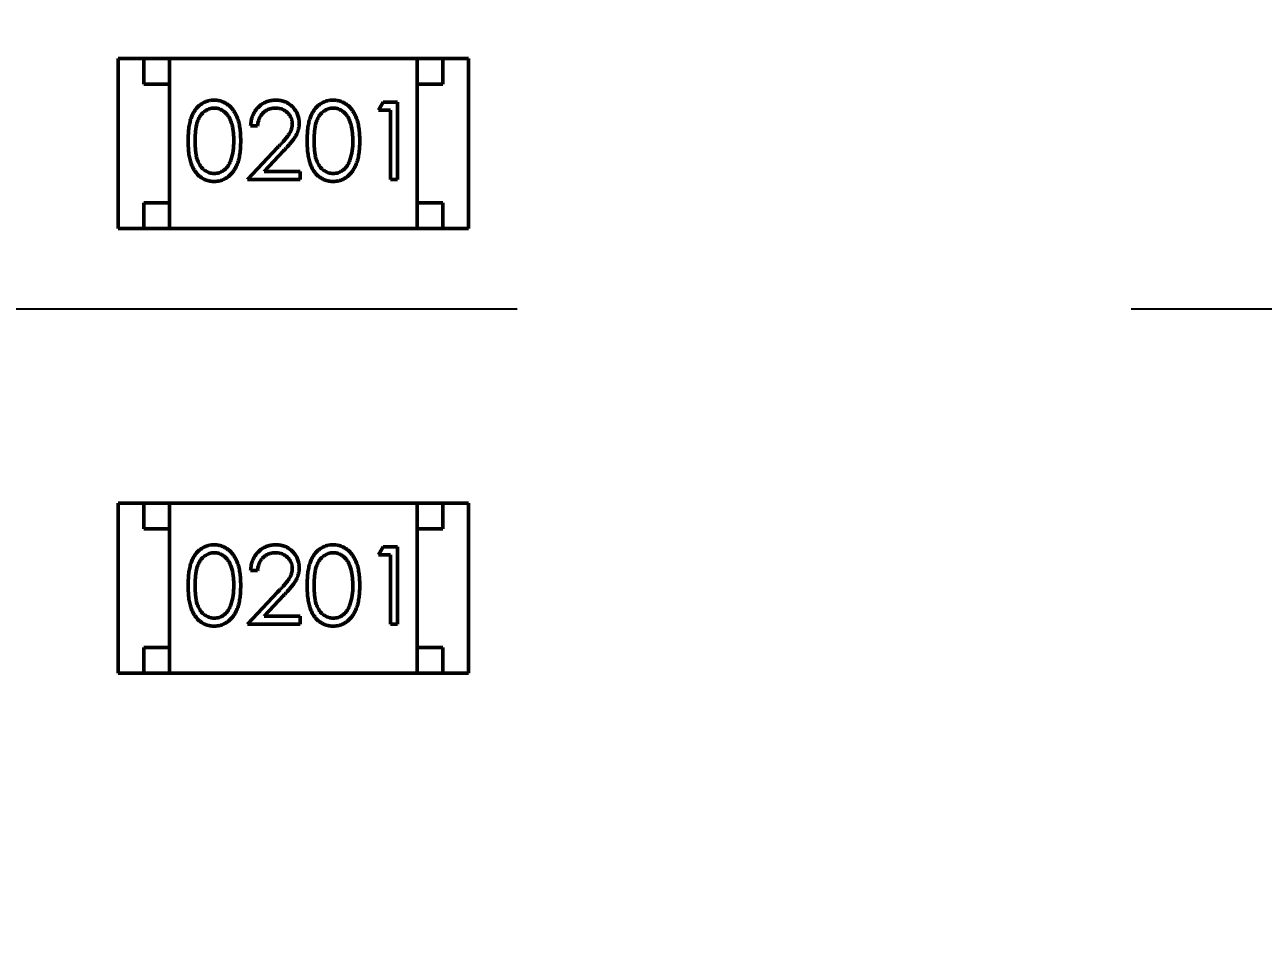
# Model space of a CAD drawing. Header units: millimetres. Extents: x 71 to 428, y 120 to 295.
# Drawn here: x 360.829 to 363.231, y 203.295 to 205.048 of the extents above; entities that cross this region are included whole.
import ezdxf

# ---------------------------------------------------------------- set-up
doc = ezdxf.new("R2010")
doc.units = ezdxf.units.MM
doc.header["$LTSCALE"] = 0.75
doc.linetypes.add('CENTER', pattern=[50.8, 31.75, -6.35, 6.35, -6.35])
doc.layers.add('Dim', color=3, linetype='Continuous', lineweight=25)
doc.layers.add('Visible', color=7, linetype='Continuous', lineweight=50)
doc.styles.get("Standard").update_dxf_attribs({"font": 'arial.ttf'})
doc.dimstyles.new('Dim-ISO-25', dxfattribs={"dimtxt": 3.5, "dimasz": 3.5, "dimexe": 2.1, "dimexo": 2.1, "dimgap": 1.4, "dimtad": 1, "dimzin": 12, "dimdsep": 46, "dimtxsty": 'Standard', "dimcen": 0, "dimazin": 3, "dimtp": 0.1, "dimtm": 0.1, "dimtfac": 0.714286, "dimtmove": 0, "dimatfit": 3, "dimfxl": 1, "dimtzin": 12, "dimarcsym": 0})

# ---------------------------------------------------------------- blocks, each defined once
blk = doc.blocks.new('*D122')
at = {"color": 0, "linetype": 'ByBlock', "lineweight": -2}
for p, q in [((391.3964, 202.3983), (391.3964, 119.8711)), ((354.8964, 148.7044), (354.8964, 119.8711)), ((391.3964, 121.9711), (354.8964, 121.9711))]:
    blk.add_line(p, q, dxfattribs=at)
at = {"color": 0, "linetype": 'ByBlock'}
for points in [[(354.8964, 121.9711), (358.3964, 122.5544), (358.3964, 121.3878)], [(391.3964, 121.9711), (387.8964, 122.5544), (387.8964, 121.3878)]]:
    blk.add_solid(points, dxfattribs=at)
at = {"layer": 'Defpoints', "color": 0, "linetype": 'ByBlock'}
for p in [(391.3964, 204.4983), (354.8964, 150.8044)]:
    blk.add_point(p, dxfattribs=at)
at = {"color": 0, "linetype": 'ByBlock', "lineweight": -2, "insert": (373.1464, 125.1593), "char_height": 3.5, "attachment_point": 5}
blk.add_mtext('\\A0;36.5', dxfattribs=at)

msp = doc.modelspace()

# ---------------------------------------------------------------- linework, layer by layer
at = {"color": 6, "linetype": 'CENTER', "ltscale": 0.25}
msp.add_line((428.4595, 204.496), (294.1476, 204.496), dxfattribs=at)
at = {"layer": 'Visible'}
for p, q in [((361.0103, 204.6527), (361.0103, 204.9827)), ((361.0103, 204.9827), (361.0603, 204.9827)), ((361.1103, 204.9827), (361.0603, 204.9827)), ((361.0603, 204.9827), (361.0603, 204.9327)), ((361.5903, 204.9827), (361.1103, 204.9827)), ((361.1103, 204.9827), (361.1103, 204.6527)), ((361.6403, 204.9827), (361.5903, 204.9827)), ((361.5903, 204.9827), (361.5903, 204.6527)), ((361.6903, 204.9827), (361.6403, 204.9827)), ((361.6403, 204.9327), (361.6403, 204.9827)), ((361.6903, 204.6527), (361.6903, 204.9827)), ((361.0603, 204.9327), (361.1103, 204.9327)), ((361.1103, 204.7027), (361.1103, 204.9327)), ((361.5903, 204.9327), (361.6403, 204.9327)), ((361.5903, 204.7027), (361.5903, 204.9327)), ((361.5156, 204.8826), (361.5244, 204.8979)), ((361.5244, 204.8979), (361.5521, 204.8979)), ((361.5521, 204.8979), (361.5521, 204.7479)), ((361.5387, 204.8826), (361.5156, 204.8826)), ((361.5387, 204.7479), (361.5387, 204.8826)), ((361.281, 204.8518), (361.2675, 204.8518)), ((361.2617, 204.7479), (361.3199, 204.81)), ((361.3314, 204.8034), (361.2939, 204.7633)), ((361.3637, 204.7479), (361.2617, 204.7479)), ((361.2939, 204.7633), (361.3637, 204.7633)), ((361.3637, 204.7633), (361.3637, 204.7479)), ((361.5521, 204.7479), (361.5387, 204.7479)), ((361.0603, 204.7027), (361.0603, 204.6527)), ((361.1103, 204.7027), (361.0603, 204.7027)), ((361.6403, 204.7027), (361.5903, 204.7027)), ((361.6403, 204.6527), (361.6403, 204.7027)), ((361.0103, 204.6527), (361.0603, 204.6527)), ((361.0603, 204.6527), (361.1103, 204.6527)), ((361.5903, 204.6527), (361.1103, 204.6527)), ((361.5903, 204.6527), (361.6403, 204.6527)), ((361.6903, 204.6527), (361.6403, 204.6527)), ((361.0103, 203.79), (361.0103, 204.12)), ((361.0103, 204.12), (361.0603, 204.12)), ((361.1103, 204.12), (361.0603, 204.12)), ((361.0603, 204.12), (361.0603, 204.07)), ((361.5903, 204.12), (361.1103, 204.12)), ((361.1103, 204.12), (361.1103, 203.79)), ((361.6403, 204.12), (361.5903, 204.12)), ((361.5903, 204.12), (361.5903, 203.79)), ((361.6903, 204.12), (361.6403, 204.12)), ((361.6403, 204.07), (361.6403, 204.12)), ((361.6903, 203.79), (361.6903, 204.12)), ((361.0603, 204.07), (361.1103, 204.07)), ((361.1103, 203.84), (361.1103, 204.07)), ((361.5903, 204.07), (361.6403, 204.07)), ((361.5903, 203.84), (361.5903, 204.07)), ((361.5156, 204.0199), (361.5244, 204.0353)), ((361.5244, 204.0353), (361.5521, 204.0353)), ((361.5521, 204.0353), (361.5521, 203.8853)), ((361.5387, 204.0199), (361.5156, 204.0199)), ((361.5387, 203.8853), (361.5387, 204.0199)), ((361.281, 203.9891), (361.2675, 203.9891)), ((361.2617, 203.8853), (361.3199, 203.9474)), ((361.3314, 203.9407), (361.2939, 203.9007)), ((361.3637, 203.8853), (361.2617, 203.8853)), ((361.2939, 203.9007), (361.3637, 203.9007)), ((361.3637, 203.9007), (361.3637, 203.8853)), ((361.5521, 203.8853), (361.5387, 203.8853)), ((361.0603, 203.84), (361.0603, 203.79)), ((361.1103, 203.84), (361.0603, 203.84)), ((361.6403, 203.84), (361.5903, 203.84)), ((361.6403, 203.79), (361.6403, 203.84)), ((361.0103, 203.79), (361.0603, 203.79)), ((361.0603, 203.79), (361.1103, 203.79)), ((361.5903, 203.79), (361.1103, 203.79)), ((361.5903, 203.79), (361.6403, 203.79)), ((361.6903, 203.79), (361.6403, 203.79))]:
    msp.add_line(p, q, dxfattribs=at)
at = {"layer": 'Visible', "extrusion": (0, 0, -1)}
msp.add_circle((-354.8964, 204.496), 47.93, dxfattribs=at)
at = {"layer": 'Visible'}
for centre in [(361.1235, 204.8203), (361.3543, 204.8203), (361.1235, 203.9576), (361.3543, 203.9576)]:
    msp.add_arc(centre, 0.1113, 341.6443, 1.3671, dxfattribs=at)
for points, knots in [([(361.1463, 204.8229), (361.1464, 204.8253), (361.1464, 204.83), (361.1467, 204.8368), (361.1472, 204.8431), (361.1479, 204.8491), (361.1487, 204.8547), (361.1499, 204.8598), (361.1511, 204.8645), (361.1526, 204.8688), (361.1543, 204.8727), (361.1561, 204.8764), (361.1581, 204.8799), (361.1603, 204.8831), (361.1626, 204.8861), (361.1651, 204.8888), (361.1677, 204.8912), (361.1706, 204.8934), (361.1735, 204.8954), (361.1765, 204.8971), (361.1797, 204.8986), (361.1829, 204.8997), (361.1862, 204.9007), (361.1895, 204.9013), (361.193, 204.9017), (361.1953, 204.9018), (361.1965, 204.9018)], [0, 0, 0, 0, 0.068595, 0.133246, 0.194313, 0.251279, 0.304513, 0.354235, 0.400481, 0.443411, 0.484015, 0.523252, 0.561042, 0.5979, 0.633518, 0.668314, 0.702496, 0.736685, 0.770293, 0.803437, 0.835913, 0.86846, 0.900847, 0.933467, 0.966258, 1, 1, 1, 1]), ([(361.1965, 204.9018), (361.1977, 204.9018), (361.2001, 204.9017), (361.2036, 204.9013), (361.207, 204.9007), (361.2103, 204.8997), (361.2136, 204.8986), (361.2168, 204.8971), (361.2199, 204.8954), (361.2228, 204.8934), (361.2257, 204.8912), (361.2284, 204.8887), (361.231, 204.8859), (361.2334, 204.8829), (361.2356, 204.8795), (361.2378, 204.876), (361.2397, 204.8721), (361.2415, 204.8681), (361.2431, 204.8636), (361.2445, 204.8589), (361.2457, 204.8538), (361.2466, 204.8483), (361.2474, 204.8425), (361.2479, 204.8362), (361.2482, 204.8297), (361.2482, 204.8252), (361.2483, 204.8229)], [0, 0, 0, 0, 0.033788, 0.067194, 0.099862, 0.132567, 0.165151, 0.197913, 0.231319, 0.265083, 0.299255, 0.334399, 0.369943, 0.406284, 0.444064, 0.482998, 0.523354, 0.565537, 0.609613, 0.656391, 0.705885, 0.758325, 0.813832, 0.872795, 0.934722, 1, 1, 1, 1]), ([(361.2675, 204.8518), (361.2676, 204.8536), (361.2678, 204.8571), (361.2686, 204.8622), (361.2697, 204.8671), (361.2714, 204.8717), (361.2734, 204.8761), (361.2758, 204.8803), (361.2787, 204.8842), (361.282, 204.8878), (361.2855, 204.8911), (361.2893, 204.8939), (361.2934, 204.8964), (361.2976, 204.8984), (361.302, 204.8999), (361.3066, 204.901), (361.3115, 204.9017), (361.3147, 204.9018), (361.3164, 204.9018)], [0, 0, 0, 0, 0.068791, 0.135103, 0.198979, 0.261904, 0.323495, 0.385195, 0.446969, 0.509765, 0.572251, 0.633405, 0.693251, 0.752583, 0.812579, 0.873275, 0.93555, 1, 1, 1, 1]), ([(361.3164, 204.9018), (361.3181, 204.9018), (361.3213, 204.9017), (361.326, 204.901), (361.3305, 204.9), (361.3348, 204.8986), (361.3387, 204.8967), (361.3425, 204.8944), (361.346, 204.8917), (361.3492, 204.8886), (361.3522, 204.8852), (361.3547, 204.8816), (361.3569, 204.8779), (361.3587, 204.8741), (361.36, 204.8701), (361.361, 204.8659), (361.3616, 204.8616), (361.3617, 204.8587), (361.3617, 204.8572)], [0, 0, 0, 0, 0.069475, 0.136517, 0.200789, 0.26383, 0.325735, 0.387291, 0.449509, 0.512968, 0.576275, 0.63758, 0.697903, 0.757172, 0.816599, 0.876653, 0.93729, 1, 1, 1, 1]), ([(361.3771, 204.8229), (361.3771, 204.8253), (361.3772, 204.83), (361.3775, 204.8368), (361.378, 204.8431), (361.3787, 204.8491), (361.3795, 204.8547), (361.3806, 204.8598), (361.3819, 204.8645), (361.3834, 204.8688), (361.3851, 204.8727), (361.3869, 204.8764), (361.3889, 204.8799), (361.3911, 204.8831), (361.3934, 204.8861), (361.3958, 204.8888), (361.3985, 204.8912), (361.4013, 204.8934), (361.4043, 204.8954), (361.4073, 204.8971), (361.4104, 204.8986), (361.4136, 204.8997), (361.4169, 204.9007), (361.4203, 204.9013), (361.4238, 204.9017), (361.4261, 204.9018), (361.4273, 204.9018)], [0, 0, 0, 0, 0.068595, 0.133246, 0.194313, 0.251279, 0.304513, 0.354235, 0.400481, 0.443411, 0.484015, 0.523252, 0.561042, 0.5979, 0.633518, 0.668314, 0.702496, 0.736685, 0.770293, 0.803437, 0.835913, 0.86846, 0.900847, 0.933467, 0.966258, 1, 1, 1, 1]), ([(361.4273, 204.9018), (361.4285, 204.9018), (361.4308, 204.9017), (361.4343, 204.9013), (361.4378, 204.9007), (361.4411, 204.8997), (361.4444, 204.8986), (361.4475, 204.8971), (361.4506, 204.8954), (361.4536, 204.8934), (361.4565, 204.8912), (361.4592, 204.8887), (361.4618, 204.8859), (361.4642, 204.8829), (361.4664, 204.8795), (361.4685, 204.876), (361.4704, 204.8721), (361.4723, 204.8681), (361.4739, 204.8636), (361.4753, 204.8589), (361.4764, 204.8538), (361.4774, 204.8483), (361.4781, 204.8425), (361.4787, 204.8362), (361.479, 204.8297), (361.479, 204.8252), (361.479, 204.8229)], [0, 0, 0, 0, 0.033788, 0.067194, 0.099862, 0.132567, 0.165151, 0.197913, 0.231319, 0.265083, 0.299255, 0.334399, 0.369943, 0.406284, 0.444064, 0.482998, 0.523354, 0.565537, 0.609613, 0.656391, 0.705885, 0.758325, 0.813832, 0.872795, 0.934722, 1, 1, 1, 1]), ([(361.1969, 204.8864), (361.1953, 204.8863), (361.192, 204.8861), (361.1871, 204.8849), (361.1824, 204.8828), (361.1786, 204.8804), (361.1758, 204.8782), (361.1737, 204.8762), (361.1718, 204.8741), (361.1701, 204.8718), (361.1685, 204.8693), (361.167, 204.8666), (361.1656, 204.8637), (361.1644, 204.8605), (361.1633, 204.8571), (361.1624, 204.8534), (361.1615, 204.8492), (361.161, 204.8447), (361.1604, 204.8398), (361.1601, 204.8345), (361.1598, 204.8289), (361.1598, 204.825), (361.1598, 204.8229)], [0, 0, 0, 0, 0.060387, 0.120883, 0.182755, 0.247811, 0.281299, 0.315088, 0.349702, 0.384857, 0.420966, 0.458511, 0.497175, 0.537602, 0.580503, 0.627468, 0.678388, 0.733983, 0.793747, 0.857714, 0.926698, 1, 1, 1, 1]), ([(361.2348, 204.8229), (361.2348, 204.8247), (361.2347, 204.8283), (361.2346, 204.8334), (361.2341, 204.8383), (361.2336, 204.843), (361.2329, 204.8474), (361.2321, 204.8516), (361.231, 204.8555), (361.2298, 204.8592), (361.2285, 204.8626), (361.227, 204.8658), (361.2255, 204.8687), (361.2238, 204.8714), (361.222, 204.8739), (361.22, 204.8761), (361.218, 204.8781), (361.2151, 204.8804), (361.2114, 204.8828), (361.2067, 204.8849), (361.2019, 204.8861), (361.1986, 204.8863), (361.1969, 204.8864)], [0, 0, 0, 0, 0.065681, 0.128486, 0.188175, 0.245106, 0.299448, 0.350823, 0.399942, 0.446672, 0.491255, 0.533376, 0.573853, 0.612526, 0.649597, 0.685532, 0.720106, 0.753838, 0.818925, 0.880493, 0.940311, 1, 1, 1, 1]), ([(361.3157, 204.8864), (361.3146, 204.8864), (361.3123, 204.8863), (361.3089, 204.8859), (361.3056, 204.8852), (361.3026, 204.8842), (361.2996, 204.8829), (361.2968, 204.8813), (361.2942, 204.8795), (361.2918, 204.8773), (361.2895, 204.875), (361.2875, 204.8723), (361.2858, 204.8695), (361.2843, 204.8664), (361.283, 204.8631), (361.2821, 204.8595), (361.2813, 204.8557), (361.2811, 204.8531), (361.281, 204.8518)], [0, 0, 0, 0, 0.064439, 0.126547, 0.186887, 0.245878, 0.304041, 0.362191, 0.420976, 0.48066, 0.5406, 0.600689, 0.661936, 0.724443, 0.789038, 0.856314, 0.926352, 1, 1, 1, 1]), ([(361.3483, 204.856), (361.3482, 204.857), (361.3482, 204.859), (361.3477, 204.862), (361.347, 204.8649), (361.346, 204.8676), (361.3446, 204.8702), (361.343, 204.8728), (361.3411, 204.8752), (361.3389, 204.8775), (361.3365, 204.8795), (361.3339, 204.8814), (361.3312, 204.8829), (361.3284, 204.8842), (361.3254, 204.8852), (361.3223, 204.8859), (361.3191, 204.8863), (361.3169, 204.8864), (361.3157, 204.8864)], [0, 0, 0, 0, 0.061965, 0.122122, 0.180988, 0.239933, 0.299906, 0.359989, 0.421776, 0.486576, 0.551535, 0.615018, 0.677259, 0.73973, 0.80305, 0.866495, 0.931973, 1, 1, 1, 1]), ([(361.4277, 204.8864), (361.4261, 204.8863), (361.4227, 204.8861), (361.4178, 204.8849), (361.4131, 204.8828), (361.4094, 204.8804), (361.4065, 204.8782), (361.4045, 204.8762), (361.4026, 204.8741), (361.4009, 204.8718), (361.3992, 204.8693), (361.3977, 204.8666), (361.3964, 204.8637), (361.3951, 204.8605), (361.394, 204.8571), (361.3931, 204.8534), (361.3923, 204.8492), (361.3917, 204.8447), (361.3912, 204.8398), (361.3909, 204.8345), (361.3906, 204.8289), (361.3906, 204.825), (361.3906, 204.8229)], [0, 0, 0, 0, 0.060387, 0.120883, 0.182755, 0.247811, 0.281299, 0.315088, 0.349702, 0.384857, 0.420966, 0.458511, 0.497175, 0.537602, 0.580503, 0.627468, 0.678388, 0.733983, 0.793747, 0.857714, 0.926698, 1, 1, 1, 1]), ([(361.4656, 204.8229), (361.4656, 204.8247), (361.4655, 204.8283), (361.4653, 204.8334), (361.4649, 204.8383), (361.4644, 204.843), (361.4636, 204.8474), (361.4628, 204.8516), (361.4617, 204.8555), (361.4606, 204.8592), (361.4593, 204.8626), (361.4578, 204.8658), (361.4563, 204.8687), (361.4546, 204.8714), (361.4528, 204.8739), (361.4508, 204.8761), (361.4488, 204.8781), (361.4459, 204.8804), (361.4422, 204.8828), (361.4375, 204.8849), (361.4326, 204.8861), (361.4294, 204.8863), (361.4277, 204.8864)], [0, 0, 0, 0, 0.065681, 0.128486, 0.188175, 0.245106, 0.299448, 0.350823, 0.399942, 0.446672, 0.491255, 0.533376, 0.573853, 0.612526, 0.649597, 0.685532, 0.720106, 0.753838, 0.818925, 0.880493, 0.940311, 1, 1, 1, 1]), ([(361.3199, 204.81), (361.3213, 204.8115), (361.324, 204.8143), (361.3279, 204.8185), (361.3313, 204.8223), (361.3344, 204.8259), (361.3371, 204.8292), (361.3394, 204.8321), (361.3413, 204.8348), (361.3434, 204.8379), (361.3453, 204.8417), (361.347, 204.8463), (361.3481, 204.8511), (361.3482, 204.8544), (361.3483, 204.856)], [0, 0, 0, 0, 0.110803, 0.212829, 0.306101, 0.390647, 0.466924, 0.534481, 0.593587, 0.644557, 0.7362, 0.825024, 0.911986, 1, 1, 1, 1]), ([(361.3617, 204.8572), (361.3617, 204.8551), (361.3615, 204.851), (361.3603, 204.8449), (361.3584, 204.839), (361.356, 204.8342), (361.3537, 204.8304), (361.3516, 204.8273), (361.3491, 204.8239), (361.3463, 204.8203), (361.3431, 204.8164), (361.3395, 204.8122), (361.3356, 204.8079), (361.3328, 204.8049), (361.3314, 204.8034)], [0, 0, 0, 0, 0.098702, 0.195672, 0.292422, 0.391343, 0.444462, 0.504229, 0.570352, 0.642546, 0.722288, 0.807921, 0.90047, 1, 1, 1, 1]), ([(361.1965, 204.7441), (361.1953, 204.7441), (361.193, 204.7442), (361.1895, 204.7446), (361.1862, 204.7452), (361.1829, 204.7461), (361.1797, 204.7473), (361.1766, 204.7487), (361.1736, 204.7504), (361.1707, 204.7523), (361.1679, 204.7545), (361.1652, 204.757), (361.1628, 204.7597), (361.1605, 204.7627), (361.1583, 204.7659), (361.1563, 204.7693), (361.1544, 204.7731), (361.1527, 204.7771), (361.1512, 204.7814), (361.1499, 204.7861), (361.1488, 204.7913), (361.1479, 204.7968), (361.1472, 204.8027), (361.1467, 204.8091), (361.1464, 204.8159), (361.1464, 204.8205), (361.1463, 204.8229)], [0, 0, 0, 0, 0.033787, 0.066622, 0.099285, 0.131361, 0.163585, 0.196104, 0.228902, 0.262158, 0.295991, 0.330218, 0.36506, 0.400951, 0.43762, 0.475708, 0.515381, 0.556414, 0.599765, 0.646424, 0.696431, 0.749782, 0.806573, 0.867436, 0.931887, 1, 1, 1, 1]), ([(361.1598, 204.8229), (361.1598, 204.8209), (361.1598, 204.8171), (361.1601, 204.8114), (361.1604, 204.8061), (361.1609, 204.8012), (361.1616, 204.7967), (361.1623, 204.7926), (361.1633, 204.7888), (361.1643, 204.7854), (361.1656, 204.7823), (361.1669, 204.7794), (361.1684, 204.7767), (361.17, 204.7742), (361.1718, 204.7719), (361.1737, 204.7697), (361.1758, 204.7678), (361.1786, 204.7655), (361.1824, 204.7631), (361.1871, 204.761), (361.192, 204.7597), (361.1953, 204.7596), (361.1969, 204.7595)], [0, 0, 0, 0, 0.072951, 0.141584, 0.205926, 0.265301, 0.320597, 0.371817, 0.41879, 0.461699, 0.502134, 0.540804, 0.578181, 0.614297, 0.649678, 0.684299, 0.718359, 0.752081, 0.817652, 0.879722, 0.939966, 1, 1, 1, 1]), ([(361.2483, 204.8229), (361.2482, 204.8206), (361.2482, 204.8161), (361.2479, 204.8096), (361.2474, 204.8034), (361.2467, 204.7976), (361.2457, 204.7921), (361.2445, 204.7871), (361.2432, 204.7823), (361.2416, 204.7779), (361.2398, 204.7739), (361.2379, 204.7701), (361.2358, 204.7665), (361.2335, 204.7632), (361.2311, 204.7601), (361.2285, 204.7574), (361.2258, 204.7548), (361.2229, 204.7526), (361.2199, 204.7506), (361.2168, 204.7488), (361.2136, 204.7474), (361.2104, 204.7462), (361.207, 204.7453), (361.2036, 204.7446), (361.2001, 204.7442), (361.1977, 204.7441), (361.1965, 204.7441)], [0, 0, 0, 0, 0.065063, 0.126773, 0.185516, 0.240765, 0.29298, 0.34225, 0.388919, 0.432776, 0.474628, 0.514775, 0.553606, 0.591426, 0.628028, 0.663804, 0.698984, 0.733591, 0.767628, 0.801208, 0.834264, 0.866981, 0.89972, 0.932702, 0.966176, 1, 1, 1, 1]), ([(361.4273, 204.7441), (361.4261, 204.7441), (361.4238, 204.7442), (361.4203, 204.7446), (361.4169, 204.7452), (361.4137, 204.7461), (361.4105, 204.7473), (361.4074, 204.7487), (361.4044, 204.7504), (361.4014, 204.7523), (361.3987, 204.7545), (361.396, 204.757), (361.3935, 204.7597), (361.3912, 204.7627), (361.389, 204.7659), (361.387, 204.7693), (361.3852, 204.7731), (361.3835, 204.7771), (361.382, 204.7814), (361.3806, 204.7861), (361.3796, 204.7913), (361.3787, 204.7968), (361.378, 204.8027), (361.3775, 204.8091), (361.3772, 204.8159), (361.3771, 204.8205), (361.3771, 204.8229)], [0, 0, 0, 0, 0.033787, 0.066622, 0.099285, 0.131361, 0.163585, 0.196104, 0.228902, 0.262158, 0.295991, 0.330218, 0.36506, 0.400951, 0.43762, 0.475708, 0.515381, 0.556414, 0.599765, 0.646424, 0.696431, 0.749782, 0.806573, 0.867436, 0.931887, 1, 1, 1, 1]), ([(361.3906, 204.8229), (361.3906, 204.8209), (361.3906, 204.8171), (361.3909, 204.8114), (361.3912, 204.8061), (361.3917, 204.8012), (361.3923, 204.7967), (361.3931, 204.7926), (361.394, 204.7888), (361.3951, 204.7854), (361.3964, 204.7823), (361.3977, 204.7794), (361.3992, 204.7767), (361.4008, 204.7742), (361.4026, 204.7719), (361.4045, 204.7697), (361.4065, 204.7678), (361.4094, 204.7655), (361.4131, 204.7631), (361.4179, 204.761), (361.4228, 204.7597), (361.4261, 204.7596), (361.4277, 204.7595)], [0, 0, 0, 0, 0.072951, 0.141584, 0.205926, 0.265301, 0.320597, 0.371817, 0.41879, 0.461699, 0.502134, 0.540804, 0.578181, 0.614297, 0.649678, 0.684299, 0.718359, 0.752081, 0.817652, 0.879722, 0.939966, 1, 1, 1, 1]), ([(361.479, 204.8229), (361.479, 204.8206), (361.479, 204.8161), (361.4787, 204.8096), (361.4781, 204.8034), (361.4774, 204.7976), (361.4765, 204.7921), (361.4753, 204.7871), (361.474, 204.7823), (361.4723, 204.7779), (361.4706, 204.7739), (361.4686, 204.7701), (361.4666, 204.7665), (361.4643, 204.7632), (361.4619, 204.7601), (361.4593, 204.7574), (361.4566, 204.7548), (361.4537, 204.7526), (361.4507, 204.7506), (361.4476, 204.7488), (361.4444, 204.7474), (361.4411, 204.7462), (361.4378, 204.7453), (361.4343, 204.7446), (361.4308, 204.7442), (361.4285, 204.7441), (361.4273, 204.7441)], [0, 0, 0, 0, 0.065063, 0.126773, 0.185516, 0.240765, 0.29298, 0.34225, 0.388919, 0.432776, 0.474628, 0.514775, 0.553606, 0.591426, 0.628028, 0.663804, 0.698984, 0.733591, 0.767628, 0.801208, 0.834264, 0.866981, 0.89972, 0.932702, 0.966176, 1, 1, 1, 1]), ([(361.1969, 204.7595), (361.1986, 204.7596), (361.2019, 204.7597), (361.2068, 204.761), (361.2115, 204.763), (361.2152, 204.7654), (361.218, 204.7676), (361.22, 204.7695), (361.2218, 204.7717), (361.2236, 204.774), (361.2252, 204.7765), (361.2267, 204.7792), (361.228, 204.7821), (361.2287, 204.7842), (361.2291, 204.7852)], [0, 0, 0, 0, 0.112813, 0.225394, 0.339595, 0.459675, 0.521735, 0.583926, 0.648174, 0.713881, 0.781004, 0.851451, 0.924051, 1, 1, 1, 1]), ([(361.4277, 204.7595), (361.4294, 204.7596), (361.4327, 204.7597), (361.4375, 204.761), (361.4423, 204.763), (361.4459, 204.7654), (361.4487, 204.7676), (361.4508, 204.7695), (361.4526, 204.7717), (361.4544, 204.774), (361.456, 204.7765), (361.4574, 204.7792), (361.4588, 204.7821), (361.4595, 204.7842), (361.4599, 204.7852)], [0, 0, 0, 0, 0.112813, 0.225394, 0.339595, 0.459675, 0.521735, 0.583926, 0.648174, 0.713881, 0.781004, 0.851451, 0.924051, 1, 1, 1, 1]), ([(361.1463, 203.9602), (361.1464, 203.9626), (361.1464, 203.9673), (361.1467, 203.9741), (361.1472, 203.9805), (361.1479, 203.9864), (361.1487, 203.992), (361.1499, 203.9971), (361.1511, 204.0018), (361.1526, 204.0061), (361.1543, 204.0101), (361.1561, 204.0138), (361.1581, 204.0172), (361.1603, 204.0204), (361.1626, 204.0234), (361.1651, 204.0261), (361.1677, 204.0285), (361.1706, 204.0308), (361.1735, 204.0327), (361.1765, 204.0344), (361.1797, 204.0359), (361.1829, 204.0371), (361.1862, 204.038), (361.1895, 204.0387), (361.193, 204.0391), (361.1953, 204.0391), (361.1965, 204.0391)], [0, 0, 0, 0, 0.068595, 0.133246, 0.194313, 0.251279, 0.304513, 0.354235, 0.400481, 0.443411, 0.484015, 0.523252, 0.561042, 0.5979, 0.633518, 0.668314, 0.702496, 0.736685, 0.770293, 0.803437, 0.835913, 0.86846, 0.900847, 0.933467, 0.966258, 1, 1, 1, 1]), ([(361.1969, 204.0237), (361.1953, 204.0237), (361.192, 204.0235), (361.1871, 204.0222), (361.1824, 204.0201), (361.1786, 204.0177), (361.1758, 204.0155), (361.1737, 204.0136), (361.1718, 204.0114), (361.1701, 204.0091), (361.1685, 204.0066), (361.167, 204.0039), (361.1656, 204.001), (361.1644, 203.9979), (361.1633, 203.9945), (361.1624, 203.9907), (361.1615, 203.9866), (361.161, 203.982), (361.1604, 203.9771), (361.1601, 203.9719), (361.1598, 203.9662), (361.1598, 203.9623), (361.1598, 203.9603)], [0, 0, 0, 0, 0.060387, 0.120883, 0.182755, 0.247811, 0.281299, 0.315088, 0.349702, 0.384857, 0.420966, 0.458511, 0.497175, 0.537602, 0.580503, 0.627468, 0.678388, 0.733983, 0.793747, 0.857714, 0.926698, 1, 1, 1, 1]), ([(361.1965, 204.0391), (361.1977, 204.0391), (361.2001, 204.0391), (361.2036, 204.0387), (361.207, 204.038), (361.2103, 204.0371), (361.2136, 204.0359), (361.2168, 204.0344), (361.2199, 204.0327), (361.2228, 204.0307), (361.2257, 204.0285), (361.2284, 204.026), (361.231, 204.0232), (361.2334, 204.0202), (361.2356, 204.0169), (361.2378, 204.0133), (361.2397, 204.0095), (361.2415, 204.0054), (361.2431, 204.001), (361.2445, 203.9962), (361.2457, 203.9911), (361.2466, 203.9856), (361.2474, 203.9798), (361.2479, 203.9736), (361.2482, 203.967), (361.2482, 203.9625), (361.2483, 203.9602)], [0, 0, 0, 0, 0.033788, 0.067194, 0.099862, 0.132567, 0.165151, 0.197913, 0.231319, 0.265083, 0.299255, 0.334399, 0.369943, 0.406284, 0.444064, 0.482998, 0.523354, 0.565537, 0.609613, 0.656391, 0.705885, 0.758325, 0.813832, 0.872795, 0.934722, 1, 1, 1, 1]), ([(361.2348, 203.9603), (361.2348, 203.9621), (361.2347, 203.9656), (361.2346, 203.9708), (361.2341, 203.9757), (361.2336, 203.9803), (361.2329, 203.9847), (361.2321, 203.9889), (361.231, 203.9928), (361.2298, 203.9965), (361.2285, 203.9999), (361.227, 204.0031), (361.2255, 204.006), (361.2238, 204.0088), (361.222, 204.0112), (361.22, 204.0135), (361.218, 204.0155), (361.2151, 204.0178), (361.2114, 204.0201), (361.2067, 204.0222), (361.2019, 204.0235), (361.1986, 204.0237), (361.1969, 204.0237)], [0, 0, 0, 0, 0.065681, 0.128486, 0.188175, 0.245106, 0.299448, 0.350823, 0.399942, 0.446672, 0.491255, 0.533376, 0.573853, 0.612526, 0.649597, 0.685532, 0.720106, 0.753838, 0.818925, 0.880493, 0.940311, 1, 1, 1, 1]), ([(361.2675, 203.9891), (361.2676, 203.9909), (361.2678, 203.9944), (361.2686, 203.9995), (361.2697, 204.0044), (361.2714, 204.009), (361.2734, 204.0134), (361.2758, 204.0176), (361.2787, 204.0215), (361.282, 204.0251), (361.2855, 204.0284), (361.2893, 204.0313), (361.2934, 204.0337), (361.2976, 204.0357), (361.302, 204.0372), (361.3066, 204.0383), (361.3115, 204.039), (361.3147, 204.0391), (361.3164, 204.0391)], [0, 0, 0, 0, 0.068791, 0.135103, 0.198979, 0.261904, 0.323495, 0.385195, 0.446969, 0.509765, 0.572251, 0.633405, 0.693251, 0.752583, 0.812579, 0.873275, 0.93555, 1, 1, 1, 1]), ([(361.3157, 204.0237), (361.3146, 204.0237), (361.3123, 204.0236), (361.3089, 204.0232), (361.3056, 204.0225), (361.3026, 204.0215), (361.2996, 204.0202), (361.2968, 204.0187), (361.2942, 204.0168), (361.2918, 204.0147), (361.2895, 204.0123), (361.2875, 204.0097), (361.2858, 204.0068), (361.2843, 204.0037), (361.283, 204.0004), (361.2821, 203.9968), (361.2813, 203.9931), (361.2811, 203.9905), (361.281, 203.9891)], [0, 0, 0, 0, 0.064439, 0.126547, 0.186887, 0.245878, 0.304041, 0.362191, 0.420976, 0.48066, 0.5406, 0.600689, 0.661936, 0.724443, 0.789038, 0.856314, 0.926352, 1, 1, 1, 1]), ([(361.3483, 203.9933), (361.3482, 203.9944), (361.3482, 203.9964), (361.3477, 203.9993), (361.347, 204.0022), (361.346, 204.0049), (361.3446, 204.0076), (361.343, 204.0101), (361.3411, 204.0125), (361.3389, 204.0148), (361.3365, 204.0169), (361.3339, 204.0187), (361.3312, 204.0203), (361.3284, 204.0215), (361.3254, 204.0225), (361.3223, 204.0232), (361.3191, 204.0236), (361.3169, 204.0237), (361.3157, 204.0237)], [0, 0, 0, 0, 0.061965, 0.122122, 0.180988, 0.239933, 0.299906, 0.359989, 0.421776, 0.486576, 0.551535, 0.615018, 0.677259, 0.73973, 0.80305, 0.866495, 0.931973, 1, 1, 1, 1]), ([(361.3164, 204.0391), (361.3181, 204.0391), (361.3213, 204.039), (361.326, 204.0384), (361.3305, 204.0373), (361.3348, 204.0359), (361.3387, 204.034), (361.3425, 204.0317), (361.346, 204.029), (361.3492, 204.0259), (361.3522, 204.0225), (361.3547, 204.019), (361.3569, 204.0153), (361.3587, 204.0114), (361.36, 204.0074), (361.361, 204.0032), (361.3616, 203.9989), (361.3617, 203.996), (361.3617, 203.9945)], [0, 0, 0, 0, 0.069475, 0.136517, 0.200789, 0.26383, 0.325735, 0.387291, 0.449509, 0.512968, 0.576275, 0.63758, 0.697903, 0.757172, 0.816599, 0.876653, 0.93729, 1, 1, 1, 1]), ([(361.3771, 203.9602), (361.3771, 203.9626), (361.3772, 203.9673), (361.3775, 203.9741), (361.378, 203.9805), (361.3787, 203.9864), (361.3795, 203.992), (361.3806, 203.9971), (361.3819, 204.0018), (361.3834, 204.0061), (361.3851, 204.0101), (361.3869, 204.0138), (361.3889, 204.0172), (361.3911, 204.0204), (361.3934, 204.0234), (361.3958, 204.0261), (361.3985, 204.0285), (361.4013, 204.0308), (361.4043, 204.0327), (361.4073, 204.0344), (361.4104, 204.0359), (361.4136, 204.0371), (361.4169, 204.038), (361.4203, 204.0387), (361.4238, 204.0391), (361.4261, 204.0391), (361.4273, 204.0391)], [0, 0, 0, 0, 0.068595, 0.133246, 0.194313, 0.251279, 0.304513, 0.354235, 0.400481, 0.443411, 0.484015, 0.523252, 0.561042, 0.5979, 0.633518, 0.668314, 0.702496, 0.736685, 0.770293, 0.803437, 0.835913, 0.86846, 0.900847, 0.933467, 0.966258, 1, 1, 1, 1]), ([(361.4277, 204.0237), (361.4261, 204.0237), (361.4227, 204.0235), (361.4178, 204.0222), (361.4131, 204.0201), (361.4094, 204.0177), (361.4065, 204.0155), (361.4045, 204.0136), (361.4026, 204.0114), (361.4009, 204.0091), (361.3992, 204.0066), (361.3977, 204.0039), (361.3964, 204.001), (361.3951, 203.9979), (361.394, 203.9945), (361.3931, 203.9907), (361.3923, 203.9866), (361.3917, 203.982), (361.3912, 203.9771), (361.3909, 203.9719), (361.3906, 203.9662), (361.3906, 203.9623), (361.3906, 203.9603)], [0, 0, 0, 0, 0.060387, 0.120883, 0.182755, 0.247811, 0.281299, 0.315088, 0.349702, 0.384857, 0.420966, 0.458511, 0.497175, 0.537602, 0.580503, 0.627468, 0.678388, 0.733983, 0.793747, 0.857714, 0.926698, 1, 1, 1, 1]), ([(361.4273, 204.0391), (361.4285, 204.0391), (361.4308, 204.0391), (361.4343, 204.0387), (361.4378, 204.038), (361.4411, 204.0371), (361.4444, 204.0359), (361.4475, 204.0344), (361.4506, 204.0327), (361.4536, 204.0307), (361.4565, 204.0285), (361.4592, 204.026), (361.4618, 204.0232), (361.4642, 204.0202), (361.4664, 204.0169), (361.4685, 204.0133), (361.4704, 204.0095), (361.4723, 204.0054), (361.4739, 204.001), (361.4753, 203.9962), (361.4764, 203.9911), (361.4774, 203.9856), (361.4781, 203.9798), (361.4787, 203.9736), (361.479, 203.967), (361.479, 203.9625), (361.479, 203.9602)], [0, 0, 0, 0, 0.033788, 0.067194, 0.099862, 0.132567, 0.165151, 0.197913, 0.231319, 0.265083, 0.299255, 0.334399, 0.369943, 0.406284, 0.444064, 0.482998, 0.523354, 0.565537, 0.609613, 0.656391, 0.705885, 0.758325, 0.813832, 0.872795, 0.934722, 1, 1, 1, 1]), ([(361.4656, 203.9603), (361.4656, 203.9621), (361.4655, 203.9656), (361.4653, 203.9708), (361.4649, 203.9757), (361.4644, 203.9803), (361.4636, 203.9847), (361.4628, 203.9889), (361.4617, 203.9928), (361.4606, 203.9965), (361.4593, 203.9999), (361.4578, 204.0031), (361.4563, 204.006), (361.4546, 204.0088), (361.4528, 204.0112), (361.4508, 204.0135), (361.4488, 204.0155), (361.4459, 204.0178), (361.4422, 204.0201), (361.4375, 204.0222), (361.4326, 204.0235), (361.4294, 204.0237), (361.4277, 204.0237)], [0, 0, 0, 0, 0.065681, 0.128486, 0.188175, 0.245106, 0.299448, 0.350823, 0.399942, 0.446672, 0.491255, 0.533376, 0.573853, 0.612526, 0.649597, 0.685532, 0.720106, 0.753838, 0.818925, 0.880493, 0.940311, 1, 1, 1, 1]), ([(361.3199, 203.9474), (361.3213, 203.9488), (361.324, 203.9517), (361.3279, 203.9558), (361.3313, 203.9597), (361.3344, 203.9632), (361.3371, 203.9665), (361.3394, 203.9694), (361.3413, 203.9721), (361.3434, 203.9752), (361.3453, 203.979), (361.347, 203.9837), (361.3481, 203.9885), (361.3482, 203.9917), (361.3483, 203.9933)], [0, 0, 0, 0, 0.110803, 0.212829, 0.306101, 0.390647, 0.466924, 0.534481, 0.593587, 0.644557, 0.7362, 0.825024, 0.911986, 1, 1, 1, 1]), ([(361.3617, 203.9945), (361.3617, 203.9924), (361.3615, 203.9883), (361.3603, 203.9822), (361.3584, 203.9763), (361.356, 203.9716), (361.3537, 203.9677), (361.3516, 203.9646), (361.3491, 203.9612), (361.3463, 203.9576), (361.3431, 203.9537), (361.3395, 203.9496), (361.3356, 203.9452), (361.3328, 203.9423), (361.3314, 203.9407)], [0, 0, 0, 0, 0.098702, 0.195672, 0.292422, 0.391343, 0.444462, 0.504229, 0.570352, 0.642546, 0.722288, 0.807921, 0.90047, 1, 1, 1, 1]), ([(361.1965, 203.8814), (361.1953, 203.8814), (361.193, 203.8815), (361.1895, 203.8819), (361.1862, 203.8826), (361.1829, 203.8835), (361.1797, 203.8846), (361.1766, 203.8861), (361.1736, 203.8877), (361.1707, 203.8897), (361.1679, 203.8919), (361.1652, 203.8943), (361.1628, 203.897), (361.1605, 203.9), (361.1583, 203.9032), (361.1563, 203.9067), (361.1544, 203.9104), (361.1527, 203.9144), (361.1512, 203.9187), (361.1499, 203.9234), (361.1488, 203.9286), (361.1479, 203.9341), (361.1472, 203.9401), (361.1467, 203.9464), (361.1464, 203.9532), (361.1464, 203.9578), (361.1463, 203.9602)], [0, 0, 0, 0, 0.033787, 0.066622, 0.099285, 0.131361, 0.163585, 0.196104, 0.228902, 0.262158, 0.295991, 0.330218, 0.36506, 0.400951, 0.43762, 0.475708, 0.515381, 0.556414, 0.599765, 0.646424, 0.696431, 0.749782, 0.806573, 0.867436, 0.931887, 1, 1, 1, 1]), ([(361.1598, 203.9603), (361.1598, 203.9583), (361.1598, 203.9544), (361.1601, 203.9487), (361.1604, 203.9435), (361.1609, 203.9386), (361.1616, 203.9341), (361.1623, 203.9299), (361.1633, 203.9261), (361.1643, 203.9227), (361.1656, 203.9196), (361.1669, 203.9167), (361.1684, 203.914), (361.17, 203.9115), (361.1718, 203.9092), (361.1737, 203.907), (361.1758, 203.9051), (361.1786, 203.9028), (361.1824, 203.9004), (361.1871, 203.8984), (361.192, 203.8971), (361.1953, 203.8969), (361.1969, 203.8968)], [0, 0, 0, 0, 0.072951, 0.141584, 0.205926, 0.265301, 0.320597, 0.371817, 0.41879, 0.461699, 0.502134, 0.540804, 0.578181, 0.614297, 0.649678, 0.684299, 0.718359, 0.752081, 0.817652, 0.879722, 0.939966, 1, 1, 1, 1]), ([(361.2483, 203.9602), (361.2482, 203.9579), (361.2482, 203.9535), (361.2479, 203.9469), (361.2474, 203.9407), (361.2467, 203.9349), (361.2457, 203.9295), (361.2445, 203.9244), (361.2432, 203.9196), (361.2416, 203.9153), (361.2398, 203.9112), (361.2379, 203.9074), (361.2358, 203.9038), (361.2335, 203.9005), (361.2311, 203.8975), (361.2285, 203.8947), (361.2258, 203.8922), (361.2229, 203.8899), (361.2199, 203.8879), (361.2168, 203.8862), (361.2136, 203.8847), (361.2104, 203.8835), (361.207, 203.8826), (361.2036, 203.8819), (361.2001, 203.8815), (361.1977, 203.8814), (361.1965, 203.8814)], [0, 0, 0, 0, 0.065063, 0.126773, 0.185516, 0.240765, 0.29298, 0.34225, 0.388919, 0.432776, 0.474628, 0.514775, 0.553606, 0.591426, 0.628028, 0.663804, 0.698984, 0.733591, 0.767628, 0.801208, 0.834264, 0.866981, 0.89972, 0.932702, 0.966176, 1, 1, 1, 1]), ([(361.4273, 203.8814), (361.4261, 203.8814), (361.4238, 203.8815), (361.4203, 203.8819), (361.4169, 203.8826), (361.4137, 203.8835), (361.4105, 203.8846), (361.4074, 203.8861), (361.4044, 203.8877), (361.4014, 203.8897), (361.3987, 203.8919), (361.396, 203.8943), (361.3935, 203.897), (361.3912, 203.9), (361.389, 203.9032), (361.387, 203.9067), (361.3852, 203.9104), (361.3835, 203.9144), (361.382, 203.9187), (361.3806, 203.9234), (361.3796, 203.9286), (361.3787, 203.9341), (361.378, 203.9401), (361.3775, 203.9464), (361.3772, 203.9532), (361.3771, 203.9578), (361.3771, 203.9602)], [0, 0, 0, 0, 0.033787, 0.066622, 0.099285, 0.131361, 0.163585, 0.196104, 0.228902, 0.262158, 0.295991, 0.330218, 0.36506, 0.400951, 0.43762, 0.475708, 0.515381, 0.556414, 0.599765, 0.646424, 0.696431, 0.749782, 0.806573, 0.867436, 0.931887, 1, 1, 1, 1]), ([(361.3906, 203.9603), (361.3906, 203.9583), (361.3906, 203.9544), (361.3909, 203.9487), (361.3912, 203.9435), (361.3917, 203.9386), (361.3923, 203.9341), (361.3931, 203.9299), (361.394, 203.9261), (361.3951, 203.9227), (361.3964, 203.9196), (361.3977, 203.9167), (361.3992, 203.914), (361.4008, 203.9115), (361.4026, 203.9092), (361.4045, 203.907), (361.4065, 203.9051), (361.4094, 203.9028), (361.4131, 203.9004), (361.4179, 203.8984), (361.4228, 203.8971), (361.4261, 203.8969), (361.4277, 203.8968)], [0, 0, 0, 0, 0.072951, 0.141584, 0.205926, 0.265301, 0.320597, 0.371817, 0.41879, 0.461699, 0.502134, 0.540804, 0.578181, 0.614297, 0.649678, 0.684299, 0.718359, 0.752081, 0.817652, 0.879722, 0.939966, 1, 1, 1, 1]), ([(361.479, 203.9602), (361.479, 203.9579), (361.479, 203.9535), (361.4787, 203.9469), (361.4781, 203.9407), (361.4774, 203.9349), (361.4765, 203.9295), (361.4753, 203.9244), (361.474, 203.9196), (361.4723, 203.9153), (361.4706, 203.9112), (361.4686, 203.9074), (361.4666, 203.9038), (361.4643, 203.9005), (361.4619, 203.8975), (361.4593, 203.8947), (361.4566, 203.8922), (361.4537, 203.8899), (361.4507, 203.8879), (361.4476, 203.8862), (361.4444, 203.8847), (361.4411, 203.8835), (361.4378, 203.8826), (361.4343, 203.8819), (361.4308, 203.8815), (361.4285, 203.8814), (361.4273, 203.8814)], [0, 0, 0, 0, 0.065063, 0.126773, 0.185516, 0.240765, 0.29298, 0.34225, 0.388919, 0.432776, 0.474628, 0.514775, 0.553606, 0.591426, 0.628028, 0.663804, 0.698984, 0.733591, 0.767628, 0.801208, 0.834264, 0.866981, 0.89972, 0.932702, 0.966176, 1, 1, 1, 1]), ([(361.1969, 203.8968), (361.1986, 203.8969), (361.2019, 203.897), (361.2068, 203.8983), (361.2115, 203.9003), (361.2152, 203.9027), (361.218, 203.9049), (361.22, 203.9068), (361.2218, 203.909), (361.2236, 203.9113), (361.2252, 203.9138), (361.2267, 203.9165), (361.228, 203.9195), (361.2287, 203.9215), (361.2291, 203.9226)], [0, 0, 0, 0, 0.112813, 0.225394, 0.339595, 0.459675, 0.521735, 0.583926, 0.648174, 0.713881, 0.781004, 0.851451, 0.924051, 1, 1, 1, 1]), ([(361.4277, 203.8968), (361.4294, 203.8969), (361.4327, 203.897), (361.4375, 203.8983), (361.4423, 203.9003), (361.4459, 203.9027), (361.4487, 203.9049), (361.4508, 203.9068), (361.4526, 203.909), (361.4544, 203.9113), (361.456, 203.9138), (361.4574, 203.9165), (361.4588, 203.9195), (361.4595, 203.9215), (361.4599, 203.9226)], [0, 0, 0, 0, 0.112813, 0.225394, 0.339595, 0.459675, 0.521735, 0.583926, 0.648174, 0.713881, 0.781004, 0.851451, 0.924051, 1, 1, 1, 1])]:
    msp.add_open_spline(points, degree=3, knots=knots, dxfattribs=at)

# ---------------------------------------------------------------- dimensions: what is measured, and where the dimension line sits
at = {"layer": 'Dim'}
dim = msp.add_linear_dim(base=(354.8964, 121.9711), p1=(391.3964, 204.4983), p2=(354.8964, 150.8044), dimstyle='Dim-ISO-25', dxfattribs=at)
dim.commit()
dim.dimension.update_dxf_attribs({"geometry": '*D122', "text_midpoint": (373.1464, 125.1593)})

doc.saveas('drawing.dxf')
